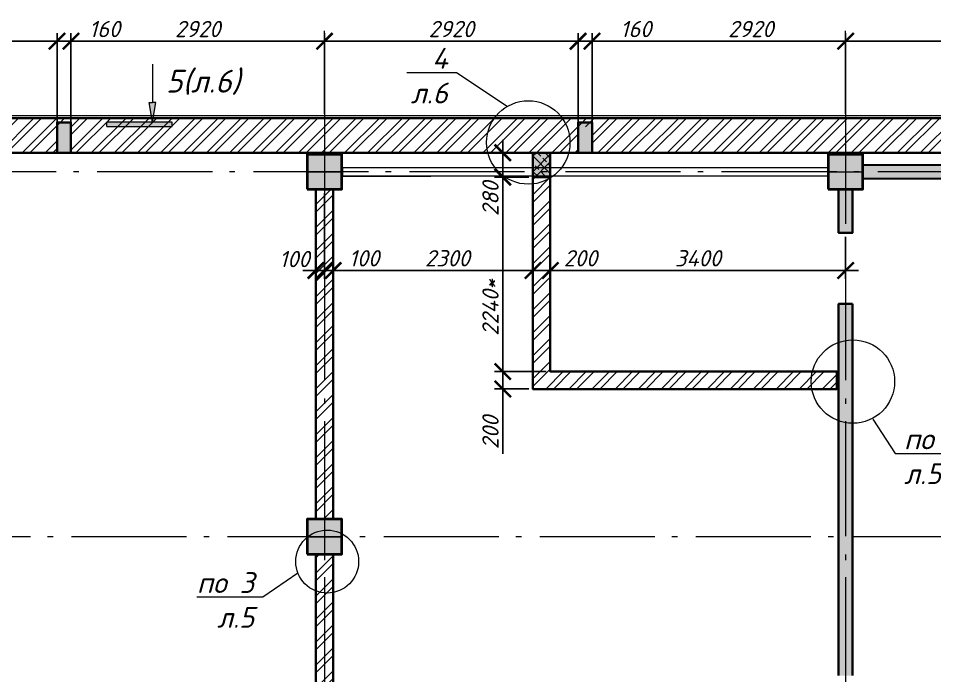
# Model space of a CAD drawing. Header units: millimetres. Extents: x -82276 to 69119, y 30132 to 86759.
# Drawn here: x 3353 to 13905, y 66056 to 73623 of the extents above; entities that cross this region are included whole.
import ezdxf
from ezdxf import colors
from ezdxf.entities.mleader import LeaderData, LeaderLine
from ezdxf.enums import TextEntityAlignment as Align
from ezdxf.math import Vec2, Vec3

# ---------------------------------------------------------------- set-up
doc = ezdxf.new("R2010")
doc.units = ezdxf.units.MM
doc.header["$MEASUREMENT"] = 0
doc.linetypes.add('Double Dashed', pattern=[1797.222233, 1325, -211.666656, 63.333344, -197.222233])
doc.layers.get('0').update_dxf_attribs({"lineweight": 5})
doc.layers.add('#Hatch', color=252, linetype='Continuous', lineweight=5, true_color=0x696969)
for name, color, linetype, lineweight in [('#Бетон', 10, 'Continuous', 35), ('#Выноски', 150, 'Continuous', 15), ('#стены внутр', 152, 'Continuous', 35), ('#стены наруж', 12, 'Continuous', 35), ('колонны_Ном._пера__94', 252, 'Continuous', 5), ('колонны_Ном._пера__99', 7, 'Continuous', 40), ('оси_Ном._пера__96', 7, 'Continuous', 5), ('размеры', 7, 'Continuous', 5), ('чертеж', 7, 'Continuous', 5), ('чертеж_Ном._пера__98', 7, 'Continuous', 35)]:
    doc.layers.add(name, color=color, linetype=linetype, lineweight=lineweight)
doc.layers.add('колонны', color=7, linetype='Continuous')
doc.layers.add('оси', color=7, linetype='Continuous')
doc.styles.add('STEP PR', font='isocpeui.ttf')
doc.styles.add('СГЕНЕРИР_СТИЛЬ_2', font='gost_2_304-81_type.ttf')
doc.dimstyles.new('SPDS', dxfattribs={"dimscale": 50, "dimtxt": 2.5, "dimasz": 2.5, "dimexe": 1.25, "dimexo": 0.625, "dimtad": 1, "dimdec": 0, "dimrnd": 0.001, "dimtxsty": 'STEP PR', "dimblk": 'ARCHTICK', "dimcen": 2.5, "dimdle": 2, "dimclrd": 256, "dimclre": 256, "dimclrt": 7, "dimadec": 0, "dimazin": 2, "dimtfac": 0.75, "dimtdec": 0, "dimtmove": 1, "dimatfit": 3, "dimfxl": 1, "dimtolj": 1, "dimarcsym": 1})

# ---------------------------------------------------------------- blocks, each defined once
blk = doc.blocks.new('Стандартный маркер сетки_16')
at = {"layer": 'оси_Ном._пера__96', "linetype": 'Double Dashed'}
blk.add_line((900, 0), (41068, 0), dxfattribs=at)
at = {"layer": 'оси_Ном._пера__96', "style": 'СГЕНЕРИР_СТИЛЬ_2'}
blk.add_attdef('AC_MarkerText_1', text='', height=350, rotation=180, dxfattribs=at).set_placement((-261, 270), align=Align.BOTTOM_LEFT)
blk = doc.blocks.new('Колонна_15_1', base_point=(22379, 71856))
at = {"layer": 'колонны_Ном._пера__94', "linetype": 'Continuous'}
blk.add_hatch(color=256, dxfattribs=at).paths.add_polyline_path([(22179, 71647), (22579, 71647), (22579, 72047), (22179, 72047)])
at = {"layer": 'колонны_Ном._пера__94', "color": 253, "lineweight": 5, "true_color": 0xa3a3a3}
for points in [[(22379, 72047), (22379, 71647)], [(22179, 71847), (22579, 71847)]]:
    blk.add_lwpolyline(points, dxfattribs=at)
at = {"layer": 'колонны_Ном._пера__99', "linetype": 'Continuous', "flags": 128}
blk.add_lwpolyline([(22179, 71647), (22579, 71647), (22579, 72047), (22179, 72047)], close=True, dxfattribs=at)
blk = doc.blocks.new('A$C6E950B50')
at = {"layer": 'колонны_Ном._пера__94', "linetype": 'Continuous', "true_color": 0x737373}
blk.add_hatch(color=8, dxfattribs=at).paths.add_polyline_path([(-669, 56), (-669, 216), (-3769, 216), (-3769, 56)])
at = {"layer": '#стены внутр', "lineweight": 30}
blk.add_lwpolyline([(-3769, 56), (-3769, 216), (-669, 216), (-669, 56), (-3769, 56)], dxfattribs=at)
blk = doc.blocks.new('Связ001')
at = {"layer": 'чертеж', "color": 83, "linetype": 'Continuous', "true_color": 0x7dc93b}
blk.add_line((150, 0), (1209, 0), dxfattribs=at)
at = {"layer": 'чертеж', "color": 102, "linetype": 'Continuous'}
blk.add_lwpolyline([(150, 100), (5983, 100), (5983, 0), (150, 0), (150, 100)], dxfattribs=at)
blk = doc.blocks.new('Стандартный маркер сетки_17')
at = {"layer": 'оси_Ном._пера__96', "linetype": 'Double Dashed'}
for q in [(0, 0), (20403, 0)]:
    blk.add_line((900, 0), q, dxfattribs=at)
at = {"layer": 'оси_Ном._пера__96', "style": 'СГЕНЕРИР_СТИЛЬ_2'}
blk.add_attdef('AC_MarkerText_1', text='', height=350, rotation=90, dxfattribs=at).set_placement((21973, -122), align=Align.BOTTOM_LEFT)
blk = doc.blocks.new('_ArchTick')
at = {"color": 0, "linetype": 'ByBlock', "const_width": 0.15}
blk.add_lwpolyline([(-0.5, -0.5), (0.5, 0.5)], dxfattribs=at)
blk = doc.blocks.new('*D107')
at = {"layer": 'Defpoints', "color": 0, "transparency": 16777216}
for p in [(6979, 71656), (9279, 71656), (9279, 70720)]:
    blk.add_point(p, dxfattribs=at)
at = {"layer": 'размеры', "lineweight": -2, "transparency": 16777216}
for p, q in [((6979, 71609), (6979, 70626)), ((9279, 71609), (9279, 70626)), ((6829, 70720), (9429, 70720))]:
    blk.add_line(p, q, dxfattribs=at)
at = {"layer": 'размеры', "lineweight": -2, "transparency": 16777216, "xscale": 187.5, "yscale": 187.5, "zscale": 187.5, "rotation": 180}
blk.add_blockref('_ArchTick', (6979, 70720), dxfattribs=at)
at = {"layer": 'размеры', "lineweight": -2, "transparency": 16777216, "xscale": 187.5, "yscale": 187.5, "zscale": 187.5}
blk.add_blockref('_ArchTick', (9279, 70720), dxfattribs=at)
at = {"layer": 'размеры', "color": 7, "transparency": 16777216, "insert": (8294, 70861), "char_height": 187.5, "attachment_point": 5, "style": 'STEP PR'}
blk.add_mtext('\\A1;2300', dxfattribs=at)
blk = doc.blocks.new('сердечник160х300')
at = {"layer": '#Hatch', "true_color": 0xe6e6e6}
h = blk.add_hatch(color=254, dxfattribs=at)
h.dxf.hatch_style = 1
h.paths.add_polyline_path([(80, 200), (-80, 200), (-80, -150), (80, -150)])
at = {"layer": '#Бетон'}
blk.add_lwpolyline([(80, -150), (80, 200), (-80, 200), (-80, -150)], close=True, dxfattribs=at)
blk = doc.blocks.new('*D174')
at = {"layer": 'Defpoints', "color": 0, "transparency": 16777216}
for p in [(9479, 72076), (9279, 71656), (9479, 70720)]:
    blk.add_point(p, dxfattribs=at)
at = {"layer": 'размеры', "lineweight": -2, "transparency": 16777216}
for p, q in [((9479, 72029), (9479, 70626)), ((9279, 71609), (9279, 70626)), ((9129, 70720), (9629, 70720))]:
    blk.add_line(p, q, dxfattribs=at)
at = {"layer": 'размеры', "lineweight": -2, "transparency": 16777216, "xscale": 187.5, "yscale": 187.5, "zscale": 187.5, "rotation": 180}
blk.add_blockref('_ArchTick', (9279, 70720), dxfattribs=at)
at = {"layer": 'размеры', "lineweight": -2, "transparency": 16777216, "xscale": 187.5, "yscale": 187.5, "zscale": 187.5}
blk.add_blockref('_ArchTick', (9479, 70720), dxfattribs=at)
at = {"layer": 'размеры', "color": 7, "transparency": 16777216, "insert": (9826, 70861), "char_height": 187.5, "attachment_point": 5, "style": 'STEP PR'}
blk.add_mtext('\\A1;200', dxfattribs=at)
blk = doc.blocks.new('*D175')
at = {"layer": 'Defpoints', "color": 0, "transparency": 16777216}
for p in [(9479, 72076), (12879, 71156), (12879, 70720)]:
    blk.add_point(p, dxfattribs=at)
at = {"layer": 'размеры', "lineweight": -2, "transparency": 16777216}
for p, q in [((9479, 72029), (9479, 70626)), ((12879, 71109), (12879, 70626)), ((9329, 70720), (13029, 70720))]:
    blk.add_line(p, q, dxfattribs=at)
at = {"layer": 'размеры', "lineweight": -2, "transparency": 16777216, "xscale": 187.5, "yscale": 187.5, "zscale": 187.5, "rotation": 180}
blk.add_blockref('_ArchTick', (9479, 70720), dxfattribs=at)
at = {"layer": 'размеры', "lineweight": -2, "transparency": 16777216, "xscale": 187.5, "yscale": 187.5, "zscale": 187.5}
blk.add_blockref('_ArchTick', (12879, 70720), dxfattribs=at)
at = {"layer": 'размеры', "color": 7, "transparency": 16777216, "insert": (11179, 70861), "char_height": 187.5, "attachment_point": 5, "style": 'STEP PR'}
blk.add_mtext('\\A1;3400', dxfattribs=at)
blk = doc.blocks.new('*D176')
at = {"layer": 'Defpoints', "color": 0, "transparency": 16777216}
for p in [(6779, 71656), (6879, 71656), (6779, 70720)]:
    blk.add_point(p, dxfattribs=at)
at = {"layer": 'размеры', "lineweight": -2, "transparency": 16777216}
for p, q in [((6779, 71609), (6779, 70626)), ((6879, 71609), (6879, 70626)), ((7029, 70720), (6629, 70720))]:
    blk.add_line(p, q, dxfattribs=at)
at = {"layer": 'размеры', "lineweight": -2, "transparency": 16777216, "xscale": 187.5, "yscale": 187.5, "zscale": 187.5, "rotation": 180}
blk.add_blockref('_ArchTick', (6779, 70720), dxfattribs=at)
at = {"layer": 'размеры', "lineweight": -2, "transparency": 16777216, "xscale": 187.5, "yscale": 187.5, "zscale": 187.5}
blk.add_blockref('_ArchTick', (6879, 70720), dxfattribs=at)
at = {"layer": 'размеры', "color": 7, "transparency": 16777216, "insert": (6532, 70852), "char_height": 187.5, "attachment_point": 5, "style": 'STEP PR'}
blk.add_mtext('\\A1;100', dxfattribs=at)
blk = doc.blocks.new('*D177')
at = {"layer": 'Defpoints', "color": 0, "transparency": 16777216}
for p in [(6879, 71656), (6979, 71656), (6979, 70720)]:
    blk.add_point(p, dxfattribs=at)
at = {"layer": 'размеры', "lineweight": -2, "transparency": 16777216}
for p, q in [((6879, 71609), (6879, 70626)), ((6979, 71609), (6979, 70626)), ((6729, 70720), (7129, 70720))]:
    blk.add_line(p, q, dxfattribs=at)
at = {"layer": 'размеры', "lineweight": -2, "transparency": 16777216, "xscale": 187.5, "yscale": 187.5, "zscale": 187.5, "rotation": 180}
blk.add_blockref('_ArchTick', (6879, 70720), dxfattribs=at)
at = {"layer": 'размеры', "lineweight": -2, "transparency": 16777216, "xscale": 187.5, "yscale": 187.5, "zscale": 187.5}
blk.add_blockref('_ArchTick', (6979, 70720), dxfattribs=at)
at = {"layer": 'размеры', "color": 7, "transparency": 16777216, "insert": (7334, 70861), "char_height": 187.5, "attachment_point": 5, "style": 'STEP PR'}
blk.add_mtext('\\A1;100', dxfattribs=at)
blk = doc.blocks.new('*D178')
at = {"layer": 'Defpoints', "color": 0, "transparency": 16777216}
for p in [(9279, 71796), (8931, 69556), (9479, 69556)]:
    blk.add_point(p, dxfattribs=at)
at = {"layer": 'размеры', "lineweight": -2, "transparency": 16777216}
for p, q in [((8931, 71946), (8931, 69406)), ((9232, 71796), (8837, 71796)), ((9432, 69556), (8837, 69556))]:
    blk.add_line(p, q, dxfattribs=at)
at = {"layer": 'размеры', "lineweight": -2, "transparency": 16777216, "xscale": 187.5, "yscale": 187.5, "zscale": 187.5}
for p, rotation in [((8931, 71796), 90), ((8931, 69556), 270)]:
    blk.add_blockref('_ArchTick', p, dxfattribs=dict(at, rotation=rotation))
at = {"layer": 'размеры', "color": 7, "transparency": 16777216, "insert": (8790, 70295), "char_height": 187.5, "attachment_point": 5, "rotation": 90, "style": 'STEP PR'}
blk.add_mtext('\\A1;2240*', dxfattribs=at)
blk = doc.blocks.new('*D179')
at = {"layer": 'Defpoints', "color": 0, "transparency": 16777216}
for p in [(9479, 69556), (8931, 69356), (9279, 69356)]:
    blk.add_point(p, dxfattribs=at)
at = {"layer": 'размеры', "lineweight": -2, "transparency": 16777216}
for p, q in [((8931, 69706), (8931, 69206)), ((9432, 69556), (8837, 69556)), ((9232, 69356), (8837, 69356)), ((8931, 68609), (8931, 69356))]:
    blk.add_line(p, q, dxfattribs=at)
at = {"layer": 'размеры', "lineweight": -2, "transparency": 16777216, "xscale": 187.5, "yscale": 187.5, "zscale": 187.5}
for p, rotation in [((8931, 69556), 90), ((8931, 69356), 270)]:
    blk.add_blockref('_ArchTick', p, dxfattribs=dict(at, rotation=rotation))
at = {"layer": 'размеры', "color": 7, "transparency": 16777216, "insert": (8790, 68855), "char_height": 187.5, "attachment_point": 5, "rotation": 90, "style": 'STEP PR'}
blk.add_mtext('\\A1;200', dxfattribs=at)
blk = doc.blocks.new('*D210')
at = {"layer": 'Defpoints', "color": 0, "transparency": 16777216}
for p in [(3799, 73360), (879, 72475), (3799, 72376)]:
    blk.add_point(p, dxfattribs=at)
at = {"layer": 'размеры', "lineweight": -2, "transparency": 16777216}
for p, q in [((879, 72522), (879, 73453)), ((3799, 72423), (3799, 73453)), ((729, 73360), (3949, 73360))]:
    blk.add_line(p, q, dxfattribs=at)
at = {"layer": 'размеры', "lineweight": -2, "transparency": 16777216, "xscale": 187.5, "yscale": 187.5, "zscale": 187.5, "rotation": 180}
blk.add_blockref('_ArchTick', (879, 73360), dxfattribs=at)
at = {"layer": 'размеры', "lineweight": -2, "transparency": 16777216, "xscale": 187.5, "yscale": 187.5, "zscale": 187.5}
blk.add_blockref('_ArchTick', (3799, 73360), dxfattribs=at)
at = {"layer": 'размеры', "color": 7, "transparency": 16777216, "insert": (2339, 73500), "char_height": 187.5, "attachment_point": 5, "style": 'STEP PR'}
blk.add_mtext('\\A1;2920', dxfattribs=at)
blk = doc.blocks.new('*D211')
at = {"layer": 'Defpoints', "color": 0, "transparency": 16777216}
for p in [(3959, 73360), (3799, 72376), (3959, 72376)]:
    blk.add_point(p, dxfattribs=at)
at = {"layer": 'размеры', "lineweight": -2, "transparency": 16777216}
for p, q in [((3799, 72423), (3799, 73453)), ((3959, 72423), (3959, 73453)), ((3649, 73360), (4109, 73360))]:
    blk.add_line(p, q, dxfattribs=at)
at = {"layer": 'размеры', "lineweight": -2, "transparency": 16777216, "xscale": 187.5, "yscale": 187.5, "zscale": 187.5, "rotation": 180}
blk.add_blockref('_ArchTick', (3799, 73360), dxfattribs=at)
at = {"layer": 'размеры', "lineweight": -2, "transparency": 16777216, "xscale": 187.5, "yscale": 187.5, "zscale": 187.5}
blk.add_blockref('_ArchTick', (3959, 73360), dxfattribs=at)
at = {"layer": 'размеры', "color": 7, "transparency": 16777216, "insert": (4346, 73500), "char_height": 187.5, "attachment_point": 5, "style": 'STEP PR'}
blk.add_mtext('\\A1;160', dxfattribs=at)
blk = doc.blocks.new('*D212')
at = {"layer": 'Defpoints', "color": 0, "transparency": 16777216}
for p in [(6879, 73360), (6879, 72476), (3959, 72376)]:
    blk.add_point(p, dxfattribs=at)
at = {"layer": 'размеры', "lineweight": -2, "transparency": 16777216}
for p, q in [((3959, 72423), (3959, 73453)), ((6879, 72522), (6879, 73453)), ((3809, 73360), (7029, 73360))]:
    blk.add_line(p, q, dxfattribs=at)
at = {"layer": 'размеры', "lineweight": -2, "transparency": 16777216, "xscale": 187.5, "yscale": 187.5, "zscale": 187.5, "rotation": 180}
blk.add_blockref('_ArchTick', (3959, 73360), dxfattribs=at)
at = {"layer": 'размеры', "lineweight": -2, "transparency": 16777216, "xscale": 187.5, "yscale": 187.5, "zscale": 187.5}
blk.add_blockref('_ArchTick', (6879, 73360), dxfattribs=at)
at = {"layer": 'размеры', "color": 7, "transparency": 16777216, "insert": (5419, 73500), "char_height": 187.5, "attachment_point": 5, "style": 'STEP PR'}
blk.add_mtext('\\A1;2920', dxfattribs=at)
blk = doc.blocks.new('*D213')
at = {"layer": 'Defpoints', "color": 0, "transparency": 16777216}
for p in [(9799, 73360), (6879, 72476), (9799, 72376)]:
    blk.add_point(p, dxfattribs=at)
at = {"layer": 'размеры', "lineweight": -2, "transparency": 16777216}
for p, q in [((6879, 72522), (6879, 73453)), ((9799, 72423), (9799, 73453)), ((6729, 73360), (9949, 73360))]:
    blk.add_line(p, q, dxfattribs=at)
at = {"layer": 'размеры', "lineweight": -2, "transparency": 16777216, "xscale": 187.5, "yscale": 187.5, "zscale": 187.5, "rotation": 180}
blk.add_blockref('_ArchTick', (6879, 73360), dxfattribs=at)
at = {"layer": 'размеры', "lineweight": -2, "transparency": 16777216, "xscale": 187.5, "yscale": 187.5, "zscale": 187.5}
blk.add_blockref('_ArchTick', (9799, 73360), dxfattribs=at)
at = {"layer": 'размеры', "color": 7, "transparency": 16777216, "insert": (8339, 73500), "char_height": 187.5, "attachment_point": 5, "style": 'STEP PR'}
blk.add_mtext('\\A1;2920', dxfattribs=at)
blk = doc.blocks.new('*D214')
at = {"layer": 'Defpoints', "color": 0, "transparency": 16777216}
for p in [(9959, 73360), (9799, 72376), (9959, 72376)]:
    blk.add_point(p, dxfattribs=at)
at = {"layer": 'размеры', "lineweight": -2, "transparency": 16777216}
for p, q in [((9799, 72423), (9799, 73453)), ((9959, 72423), (9959, 73453)), ((9649, 73360), (10109, 73360)), ((10672, 73360), (9959, 73360))]:
    blk.add_line(p, q, dxfattribs=at)
at = {"layer": 'размеры', "lineweight": -2, "transparency": 16777216, "xscale": 187.5, "yscale": 187.5, "zscale": 187.5, "rotation": 180}
blk.add_blockref('_ArchTick', (9799, 73360), dxfattribs=at)
at = {"layer": 'размеры', "lineweight": -2, "transparency": 16777216, "xscale": 187.5, "yscale": 187.5, "zscale": 187.5}
blk.add_blockref('_ArchTick', (9959, 73360), dxfattribs=at)
at = {"layer": 'размеры', "color": 7, "transparency": 16777216, "insert": (10463, 73500), "char_height": 187.5, "attachment_point": 5, "style": 'STEP PR'}
blk.add_mtext('\\A1;160', dxfattribs=at)
blk = doc.blocks.new('*D215')
at = {"layer": 'Defpoints', "color": 0, "transparency": 16777216}
for p in [(12879, 73360), (12879, 72476), (9959, 72376)]:
    blk.add_point(p, dxfattribs=at)
at = {"layer": 'размеры', "lineweight": -2, "transparency": 16777216}
for p, q in [((9959, 72423), (9959, 73453)), ((12879, 72522), (12879, 73453)), ((9809, 73360), (13029, 73360))]:
    blk.add_line(p, q, dxfattribs=at)
at = {"layer": 'размеры', "lineweight": -2, "transparency": 16777216, "xscale": 187.5, "yscale": 187.5, "zscale": 187.5, "rotation": 180}
blk.add_blockref('_ArchTick', (9959, 73360), dxfattribs=at)
at = {"layer": 'размеры', "lineweight": -2, "transparency": 16777216, "xscale": 187.5, "yscale": 187.5, "zscale": 187.5}
blk.add_blockref('_ArchTick', (12879, 73360), dxfattribs=at)
at = {"layer": 'размеры', "color": 7, "transparency": 16777216, "insert": (11787, 73500), "char_height": 187.5, "attachment_point": 5, "style": 'STEP PR'}
blk.add_mtext('\\A1;2920', dxfattribs=at)
blk = doc.blocks.new('*D216')
at = {"layer": 'Defpoints', "color": 0, "transparency": 16777216}
for p in [(16379, 73360), (12879, 72476), (16379, 72476)]:
    blk.add_point(p, dxfattribs=at)
at = {"layer": 'размеры', "lineweight": -2, "transparency": 16777216}
for p, q in [((12879, 72522), (12879, 73453)), ((16379, 72522), (16379, 73453)), ((12729, 73360), (16529, 73360))]:
    blk.add_line(p, q, dxfattribs=at)
at = {"layer": 'размеры', "lineweight": -2, "transparency": 16777216, "xscale": 187.5, "yscale": 187.5, "zscale": 187.5, "rotation": 180}
blk.add_blockref('_ArchTick', (12879, 73360), dxfattribs=at)
at = {"layer": 'размеры', "lineweight": -2, "transparency": 16777216, "xscale": 187.5, "yscale": 187.5, "zscale": 187.5}
blk.add_blockref('_ArchTick', (16379, 73360), dxfattribs=at)
at = {"layer": 'размеры', "color": 7, "transparency": 16777216, "insert": (14629, 73500), "char_height": 187.5, "attachment_point": 5, "style": 'STEP PR'}
blk.add_mtext('\\A1;3500', dxfattribs=at)
blk = doc.blocks.new('_None')
blk = doc.blocks.new('*U329')
at = {"ltscale": 100}
h = blk.add_hatch(color=256, dxfattribs=at)
h.dxf.hatch_style = 1
h.paths.add_polyline_path([(1415, 1070), (1365, 1070), (1315, 1070), (1365, 770)])
h = blk.add_hatch(color=256, dxfattribs=at)
h.dxf.hatch_style = 1
h.paths.add_polyline_path([(1665, 700), (1665, 770), (665, 770), (665, 700)])
at = {"linetype": 'Continuous', "ltscale": 100}
for p, q in [((1365, 770), (1315, 1070)), ((1315, 1070), (1365, 1070)), ((1415, 1070), (1365, 1070)), ((1365, 770), (1415, 1070)), ((1665, 770), (665, 770)), ((1665, 700), (1665, 770)), ((665, 700), (1665, 700))]:
    blk.add_line(p, q, dxfattribs=at)
at = {"linetype": 'Continuous', "ltscale": 100, "extrusion": (1, -1e-16, 0), "elevation": 1365}
blk.add_lwpolyline([(1660, 0), (1070, 0)], dxfattribs=at)
at = {"linetype": 'Continuous', "ltscale": 100}
blk.add_lwpolyline([(665, 700), (665, 770)], dxfattribs=at)
at = {"ltscale": 100, "style": 'STEP PR'}
blk.add_attdef('Nh', text='', height=350, dxfattribs=at).set_placement((1799, 1222), align=Align.RIGHT)
blk = doc.blocks.new('сердечник280х200')
at = {"layer": '#Hatch'}
h = blk.add_hatch(dxfattribs=at)
h.set_pattern_fill('ANSI33', color=256, scale=500)
h.paths.add_polyline_path([(-140, -100), (140, -100), (140, 100), (-140, 100)])
at = {"layer": '#Бетон'}
blk.add_lwpolyline([(-140, -100), (140, -100), (140, 100), (-140, 100)], close=True, dxfattribs=at)
blk = doc.blocks.new('*D367')
at = {"layer": 'Defpoints', "color": 0, "transparency": 16777216}
for p in [(9279, 72076), (8931, 71796), (9279, 71796)]:
    blk.add_point(p, dxfattribs=at)
at = {"layer": 'размеры', "lineweight": -2, "transparency": 16777216}
for p, q in [((8931, 72226), (8931, 71646)), ((9232, 72076), (8837, 72076)), ((9232, 71796), (8837, 71796))]:
    blk.add_line(p, q, dxfattribs=at)
at = {"layer": 'размеры', "lineweight": -2, "transparency": 16777216, "xscale": 187.5, "yscale": 187.5, "zscale": 187.5}
for p, rotation in [((8931, 72076), 90), ((8931, 71796), 270)]:
    blk.add_blockref('_ArchTick', p, dxfattribs=dict(at, rotation=rotation))
at = {"layer": 'размеры', "color": 7, "transparency": 16777216, "insert": (8790, 71546), "char_height": 187.5, "attachment_point": 5, "rotation": 90, "style": 'STEP PR'}
blk.add_mtext('\\A1;280', dxfattribs=at)

msp = doc.modelspace()

# ---------------------------------------------------------------- hatches: boundary and pattern name
at = {"layer": '#Hatch'}
h = msp.add_hatch(dxfattribs=at)
h.set_pattern_fill('ANSI32', color=256, scale=500)
h.paths.add_polyline_path([(-14621, 72475.3), (-14921, 72475.3), (-14921, 72075.7), (-14621, 72075.7), (-14621, 72190.3)])
h.paths.add_polyline_path([(-11271, 72075.7), (-11121, 72075.7), (-11121, 72357.1), (-11121, 72475.4), (-11721, 72475.3), (-11721, 72455.3), (-11771, 72455.3), (-11771, 72475.3), (-12471, 72475.3), (-12471, 72452.9), (-12521, 72452.9), (-12521, 72475.3), (-14621, 72475.3), (-14621, 72190.3), (-14621, 72075.7)])
h.paths.add_polyline_path([(22599, 68935.7), (22899, 68935.7), (22899, 68775.7), (22599, 68775.7), (22599, 66355.7), (22999, 66355.7), (22999, 71855.7), (22599, 71855.7)])
h.paths.add_polyline_path([(9959, 72375.7), (9959, 72075.7), (19299, 72075.7), (19299, 72375.7), (19459, 72375.7), (19459, 72075.7), (22599, 72075.7), (22599, 71855.7), (22999, 71855.7), (22999, 72475.7), (-11121, 72475.4), (-11121, 72357.1), (-11121, 72075.7), (-2201, 72075.7), (-2201, 72375.7), (-2041, 72375.7), (-2041, 72075.7), (3799, 72075.7), (3799, 72375.7), (3959, 72375.7), (3959, 72075.7), (9799, 72075.7), (9799, 72375.7)])
h = msp.add_hatch(dxfattribs=at)
h.set_pattern_fill('ANSI32', color=256, scale=500)
h.paths.add_polyline_path([(9479, 71805.7), (9279, 71805.7), (9279, 69355.7), (9479, 69355.7), (12779, 69355.7), (12779, 69555.7), (9479, 69555.7)])
h.paths.add_polyline_path([(9479, 72075.7), (9279, 72075.7), (9279, 71905.7), (9479, 71905.7)])
h.paths.add_polyline_path([(9479, 71905.7), (9279, 71905.7), (9279, 71855.7), (9479, 71855.7)])
h.paths.add_polyline_path([(9479, 71855.7), (9279, 71855.7), (9279, 71805.7), (9479, 71805.7)])
h = msp.add_hatch(color=256, dxfattribs=at)
h.dxf.hatch_style = 1
h.paths.add_polyline_path([(9479, 71795.7), (9479, 72075.7), (9279, 72075.7), (9279, 71795.7)])
h = msp.add_hatch(dxfattribs=at)
h.set_pattern_fill('ANSI32', color=256, scale=500)
h.paths.add_polyline_path([(6879, 71655.7), (6779, 71655.7), (6779, 67855.7), (6879, 67855.7)])
h.paths.add_polyline_path([(6979, 71655.7), (6879, 71655.7), (6879, 67855.7), (6979, 67855.7)])
h = msp.add_hatch(dxfattribs=at)
h.set_pattern_fill('ANSI32', color=256, scale=500)
h.paths.add_polyline_path([(6879, 65855.7), (6979, 65855.7), (6979, 67455.7), (6879, 67455.7)])
h.paths.add_polyline_path([(6779, 65855.7), (6879, 65855.7), (6879, 67455.7), (6779, 67455.7)])
h.paths.add_polyline_path([(6779, 63655.7), (6879, 63655.7), (6879, 65855.7), (6779, 65855.7)])
h.paths.add_polyline_path([(6879, 63655.7), (6979, 63655.7), (6979, 65855.7), (6879, 65855.7)])
at = {"layer": 'колонны_Ном._пера__94', "linetype": 'Continuous', "true_color": 0x737373}
h = msp.add_hatch(color=8, dxfattribs=at)
h.paths.add_polyline_path([(12799, 71155.7), (12959, 71155.7), (12959, 71655.7), (12799, 71655.7)])
h.paths.add_polyline_path([(12959, 64035), (12799, 64035), (12799, 63655.7), (12959, 63655.7)])
h.paths.add_polyline_path([(12799, 66054.8), (12959, 66054.8), (12959, 70335.7), (12799, 70335.7)])
h.paths.add_polyline_path([(12959, 65654.2), (12799, 65654.2), (12799, 65055.7), (12959, 65055.7)])

# ---------------------------------------------------------------- linework, layer by layer
at = {"layer": '#Бетон'}
msp.add_lwpolyline([(9479, 71795.7), (9479, 72075.7), (9279, 72075.7), (9279, 71795.7)], close=True, dxfattribs=at)
at = {"layer": '#Выноски'}
for centre, radius in [((9225, 72194), 480.2), ((12962.4, 69441.6), 480.2), ((6910, 67369), 362.1)]:
    msp.add_circle(centre, radius, dxfattribs=at)
at = {"layer": '#стены внутр'}
for points in [[(9479, 69355.7), (9279, 69355.7), (9279, 72075.7), (9479, 72075.7), (9479, 69555.7), (12779, 69555.7), (12779, 69355.7), (9479, 69355.7)], [(12799, 71655.7), (12959, 71655.7), (12959, 71155.7), (12799, 71155.7), (12799, 71655.7)], [(12799, 66055.7), (12799, 70335.7), (12959, 70335.7)], [(12959, 70335.7), (12959, 66055.7)]]:
    msp.add_lwpolyline(points, dxfattribs=at)
for points in [[(6779, 71655.7), (6979, 71655.7), (6979, 67855.7), (6779, 67855.7)], [(6779, 63655.7), (6979, 63655.7), (6979, 67455.7), (6779, 67455.7)]]:
    msp.add_lwpolyline(points, close=True, dxfattribs=at)
at = {"layer": '#стены наруж'}
for points in [[(22999, 66355.7), (22999, 72475.7), (-14921, 72475.3), (-14921, 72075.7), (-11271, 72075.7)], [(-11271, 72075.7), (22599, 72075.7), (22599, 66355.7)]]:
    msp.add_lwpolyline(points, dxfattribs=at)
at = {"layer": 'оси_Ном._пера__96', "linetype": 'Double Dashed'}
msp.add_line((25356.7, 71855.7), (-47497.5, 71855.7), dxfattribs=at)
at = {"layer": 'чертеж', "color": 5, "lineweight": 0}
msp.add_lwpolyline([(-14921, 69540.5), (-14921, 72504.6), (23029, 72505.9), (23029, 56585.7), (15720.8, 56585.7), (15720.6, 62655.7), (-14921, 62655.7), (-14921, 69540.5)], dxfattribs=at)

# ---------------------------------------------------------------- block references
at = {"layer": '#Выноски'}
ref = msp.add_blockref('*U329', (3874.9, 71852.1), dxfattribs=dict(at, xscale=0.75, yscale=0.75, zscale=0.75))
ref.add_attrib('Nh', '5(л.6)', dxfattribs={"layer": '0', "ltscale": 100, "height": 262.5, "style": 'STEP PR'}).set_placement((5907.8, 72768.5), align=Align.RIGHT)
at = {"layer": '#стены наруж'}
msp.add_blockref('A$C6E950B50', (16848.2, 71719.8), dxfattribs=at)
at = {"layer": 'колонны'}
for p in [(6879, 71864.6), (12879, 71864.6), (6879, 67664.6)]:
    msp.add_blockref('Колонна_15_1', p, dxfattribs=at)
at = {"layer": 'оси', "color": 251, "lineweight": 5, "zscale": 1000, "rotation": 270}
for p in [(6879, 73481.1), (12879, 73481.1)]:
    msp.add_blockref('Стандартный маркер сетки_17', p, dxfattribs=at)
at = {"layer": 'оси', "color": 251, "linetype": 'Continuous', "lineweight": 5, "zscale": 1000, "rotation": 180}
msp.add_blockref('Стандартный маркер сетки_16', (25960.5, 67655.7), dxfattribs=at)
at = {"layer": 'размеры'}
for p in [(3879, 72225.7), (9879, 72225.7)]:
    msp.add_blockref('сердечник160х300', p, dxfattribs=at)
at = {"layer": 'размеры', "rotation": 90.00000000000021}
msp.add_blockref('сердечник280х200', (9379, 71935.7), dxfattribs=at)
at = {"layer": 'чертеж_Ном._пера__98', "linetype": 'Continuous', "xscale": 0.9584354169361496, "zscale": 1000}
msp.add_blockref('Связ001', (6944.7, 71805.7), dxfattribs=at)

# ---------------------------------------------------------------- dimensions: what is measured, and where the dimension line sits
at = {"layer": 'размеры'}
for base, p1, p2, picture, middle in [((3799, 73359.6), (879, 72475.5), (3799, 72375.7), '*D210', (2339, 73500.3)), ((6879, 73359.6), (3959, 72375.7), (6879, 72475.5), '*D212', (5419, 73500.3)), ((9799, 73359.6), (6879, 72475.5), (9799, 72375.7), '*D213', (8339, 73500.3)), ((16379, 73359.6), (12879, 72475.6), (16379, 72475.6), '*D216', (14629, 73500.3)), ((12879, 70720.2), (9479, 72075.7), (12879, 71155.7), '*D175', (11179, 70860.8))]:
    dim = msp.add_linear_dim(base=base, p1=p1, p2=p2, dimstyle='SPDS', override={"dimscale": 75, "dimtxsty": 'STEP PR'}, dxfattribs=at)
    dim.commit()
    dim.dimension.update_dxf_attribs({"geometry": picture, "text_midpoint": middle})
for base, p1, p2, picture, middle in [((3959, 73359.6), (3799, 72375.7), (3959, 72375.7), '*D211', (4345.9, 73359.6)), ((9959, 73359.6), (9799, 72375.7), (9959, 72375.7), '*D214', (10463.3, 73359.6)), ((12879, 73359.6), (9959, 72375.7), (12879, 72475.6), '*D215', (11787.3, 73359.6)), ((9479, 70720.2), (9279, 71655.7), (9479, 72075.7), '*D174', (9826.4, 70720.2)), ((6779, 70720.2), (6879, 71655.7), (6779, 71655.7), '*D176', (6531.8, 70711.1)), ((6979, 70720.2), (6879, 71655.7), (6979, 71655.7), '*D177', (7333.9, 70720.2)), ((9279, 70720.2), (6979, 71655.7), (9279, 71655.7), '*D107', (8294.3, 70720.2))]:
    dim = msp.add_linear_dim(base=base, p1=p1, p2=p2, dimstyle='SPDS', override={"dimscale": 75, "dimtxsty": 'STEP PR'}, dxfattribs=at)
    dim.commit()
    dim.dimension.update_dxf_attribs({"geometry": picture, "text_midpoint": middle, "dimtype": 160})
for base, p1, p2, picture, middle in [((8930.9, 71795.7), (9279, 72075.7), (9279, 71795.7), '*D367', (8930.9, 71546.4)), ((8930.9, 69355.7), (9479, 69555.7), (9279, 69355.7), '*D179', (9038.9, 68854.8))]:
    dim = msp.add_linear_dim(base=base, p1=p1, p2=p2, angle=90, dimstyle='SPDS', override={"dimscale": 75}, dxfattribs=at)
    dim.commit()
    dim.dimension.update_dxf_attribs({"geometry": picture, "text_midpoint": middle, "dimtype": 160})
dim = msp.add_linear_dim(base=(8930.9, 69555.7), p1=(9279, 71795.7), p2=(9479, 69555.7), angle=90, text='<>*', dimstyle='SPDS', override={"dimscale": 75}, dxfattribs=at)
dim.commit()
dim.dimension.update_dxf_attribs({"geometry": '*D178', "text_midpoint": (8930.9, 70295), "dimtype": 160})

# ---------------------------------------------------------------- leaders
at = {"layer": '#Выноски'}
ml = msp.add_multileader_mtext('Standard', dxfattribs=at)
ml.set_content('\\A1; 4\\Pл.6', color=256, style='STEP PR')
ml.set_leader_properties(color=256, linetype='ByLayer', lineweight=-1)
ml.set_arrow_properties(name='NONE')
ml.build(insert=Vec2(0, 0))
ml.multileader.update_dxf_attribs({"text_left_attachment_type": 6, "text_right_attachment_type": 6, "dogleg_length": 0, "arrow_head_size": 240})
ctx = ml.context
ctx.base_point, ctx.char_height, ctx.arrow_head_size, ctx.landing_gap_size, ctx.plane_origin = Vec3(7776.4, 72995.5), 240, 240, 100, Vec3(12383.6, 60461.2)
ctx.left_attachment, ctx.right_attachment, ctx.text_align_type = 6, 6, 2
notes = []
notes.append((ctx, [(1, (1, 1, 0), (8397.8, 72995.5), (-1, 0), 0, [(0, [(8980.9, 72607.5)], 0, [])])]))
ctx.mtext.insert, ctx.mtext.rotation, ctx.mtext.defined_height, ctx.mtext.alignment, ctx.mtext.flow_direction = Vec3(8297.8, 73283.5), 6.2831853, 288, 3, 5
ml = msp.add_multileader_mtext('Standard', dxfattribs=at)
ml.set_content('\\A1;по 3\\Pл.5', color=256, style='STEP PR')
ml.set_leader_properties(color=256, linetype='ByLayer', lineweight=-1)
ml.set_arrow_properties(name='NONE')
ml.build(insert=Vec2(0, 0))
ml.multileader.update_dxf_attribs({"text_left_attachment_type": 6, "text_right_attachment_type": 6, "dogleg_length": 0, "arrow_head_size": 240})
ctx = ml.context
ctx.base_point, ctx.char_height, ctx.arrow_head_size, ctx.landing_gap_size, ctx.plane_origin = Vec3(13450.7, 68613.3), 240, 240, 100, Vec3(17776.6, 55989.9)
ctx.left_attachment, ctx.right_attachment = 6, 6
notes.append((ctx, [(0, (1, 1, 0), (13450.7, 68613.3), (1, 0), 0, [(0, [(13193.4, 69008.6)], 0, [])])]))
ctx.mtext.insert, ctx.mtext.rotation, ctx.mtext.defined_height, ctx.mtext.flow_direction = Vec3(13550.7, 68901.3), 6.2831853, 288, 5
ml = msp.add_multileader_mtext('Standard', dxfattribs=at)
ml.set_content('\\A1;по 3\\Pл.5', color=256, style='STEP PR')
ml.set_leader_properties(color=256, linetype='ByLayer', lineweight=-1)
ml.set_arrow_properties(name='NONE')
ml.build(insert=Vec2(0, 0))
ml.multileader.update_dxf_attribs({"text_left_attachment_type": 6, "text_right_attachment_type": 6, "dogleg_length": 0, "arrow_head_size": 240})
ctx = ml.context
ctx.base_point, ctx.char_height, ctx.arrow_head_size, ctx.landing_gap_size, ctx.plane_origin = Vec3(5302, 66959.3), 240, 240, 100, Vec3(11665.5, 54031.9)
ctx.left_attachment, ctx.right_attachment, ctx.text_align_type = 6, 6, 2
notes.append((ctx, [(1, (1, 1, 0), (6169.5, 66959.3), (-1, 0), 0, [(0, [(6573.4, 67235.5)], 0, [])])]))
ctx.mtext.insert, ctx.mtext.rotation, ctx.mtext.defined_height, ctx.mtext.alignment, ctx.mtext.flow_direction = Vec3(6069.5, 67247.3), 6.2831853, 288, 3, 5
for ctx, leaders in notes:
    for number, flags, end, landing, length, lines in leaders:
        leader = LeaderData()
        leader.index, (leader.has_last_leader_line, leader.has_dogleg_vector, leader.attachment_direction) = number, flags
        leader.last_leader_point, leader.dogleg_vector, leader.dogleg_length = Vec3(end), Vec3(landing), length
        for number, points, colour, breaks in lines:
            line = LeaderLine()
            line.index, line.vertices, line.color, line.breaks = number, Vec3.list(points), colors.encode_raw_color(colour), breaks
            leader.lines.append(line)
        ctx.leaders.append(leader)

doc.saveas('drawing.dxf')
